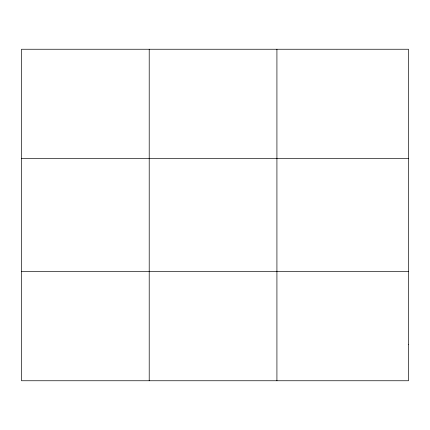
<?xml version="1.0" encoding="UTF-8"?>
<svg xmlns="http://www.w3.org/2000/svg" width="430" height="430" viewBox="0 0 430 430"><rect width="100%" height="100%" fill="white"/><g stroke="black" fill="none" stroke-linecap="round" stroke-linejoin="round"><path stroke-width="0.64" d="M149.21 380.754L149.21 49.246M276.92 380.754L276.92 49.246M21.5 158.643L408.5 158.643M21.5 271.357L408.5 271.357M408.5 344.285L408.5 380.754L21.5 380.754L21.5 49.246L408.5 49.246L408.5 344.285"/></g></svg>
